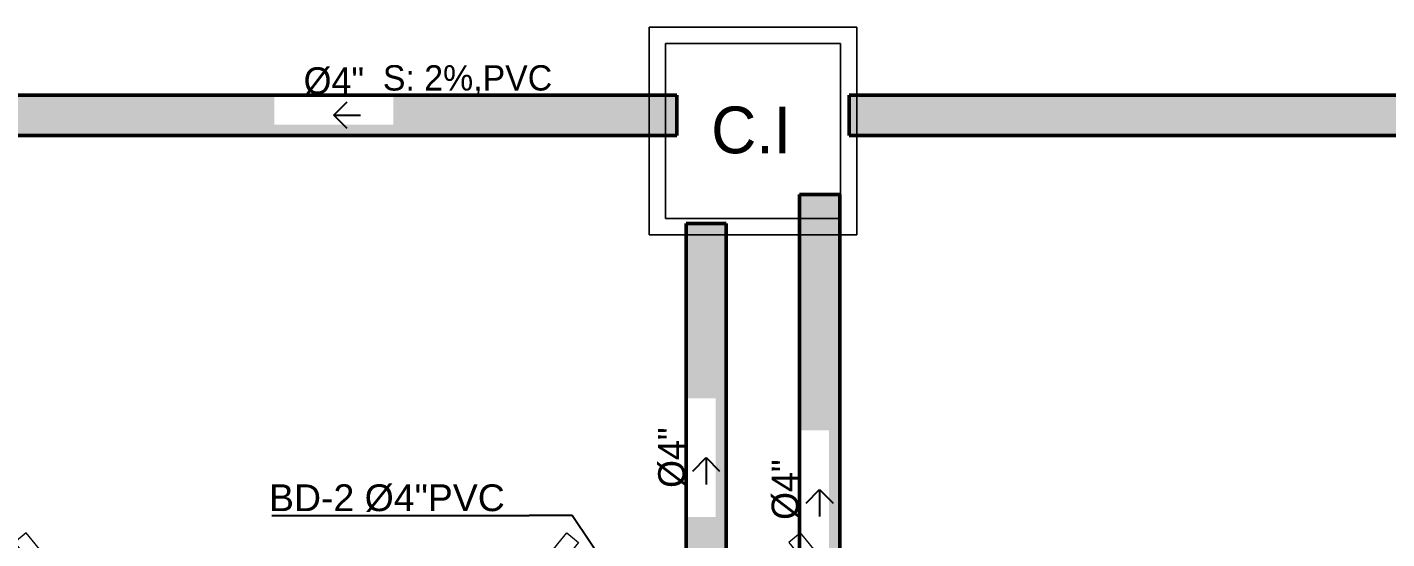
# Model space of a CAD drawing. Header units: metres. Extents: x -232 to 581, y 30 to 789.
# Drawn here: x 104.749 to 108.616, y 401.684 to 403.138 of the extents above; entities that cross this region are included whole.
import ezdxf

# ---------------------------------------------------------------- set-up
doc = ezdxf.new("R2010")
doc.units = ezdxf.units.M
for name, color, linetype, lineweight in [('000000ELEMENTOS', 252, 'Continuous', 18), ('A-DOOR', 35, 'Continuous', 5), ('baños', 140, 'Continuous', 0)]:
    doc.layers.add(name, color=color, linetype=linetype, lineweight=lineweight)
for name, color, linetype in [('A-TEXT', 252, 'Continuous'), ('GEN-TEXTOS INFO', 7, 'Continuous'), ('M-SY-PIPE-STANDARD-Drenaje Ventilacion', 254, 'Continuous')]:
    doc.layers.add(name, color=color, linetype=linetype)
doc.layers.add('M-SY-PIPE-STANDARD-Drenaje Sanitario', color=7, linetype='Continuous', true_color=0x726558)
doc.styles.add('DS-CAST-01', font='GOTHIC.TTF', dxfattribs={"height": 3})
doc.styles.add('Schedule-Header', font='arial.ttf')
doc.styles.add('SIST.-CAST-01', font='GOTHIC.TTF', dxfattribs={"height": 2})
doc.styles.get("Standard").update_dxf_attribs({"font": 'arial.ttf'})

# ---------------------------------------------------------------- blocks, each defined once
blk = doc.blocks.new('20.03.2026 LN 09 PRIMER NIVEL ARQ')
at = {"layer": 'A-DOOR', "color": 1, "extrusion": (0, 0, -1)}
for points in [[(-1.3239, -42.5396), (-0.9439, -42.0745), (-0.9106, -42.1017), (-1.2932, -42.5668)], [(-2.1019, -42.5396), (-2.4819, -42.0745), (-2.5152, -42.1017), (-2.1348, -42.5668)], [(-3.5261, -42.5396), (-3.1461, -42.0745), (-3.1128, -42.1017), (-3.4932, -42.5668)]]:
    blk.add_lwpolyline(points, close=True, dxfattribs=at)
at = {"layer": 'baños', "color": 1, "linetype": 'Continuous'}
for tag, p in [('MODELNUMBER', (-12.0611, -62.0707)), ('MATERIAL', (-12.0611, -62.0709)), ('PRODUCT', (-12.0611, -62.0708)), ('TRADENAME', (-12.0611, -62.0708))]:
    blk.add_attdef(tag, p, '', height=0.0000254, rotation=359.9999, dxfattribs=at)
blk = doc.blocks.new('_Open90')
at = {"color": 0, "linetype": 'ByBlock', "lineweight": -2}
for p, q in [((0, 0), (-1, 0)), ((-0.5, 0.5), (0, 0)), ((0, 0), (-0.5, -0.5))]:
    blk.add_line(p, q, dxfattribs=at)
blk = doc.blocks.new('DR 20.03.26 LN09')
at = {"layer": 'M-SY-PIPE-STANDARD-Drenaje Sanitario', "linetype": 'Continuous', "lineweight": 50}
for points in [[(-14321.5, -2180.86), (-14321.5, -2185.36), (-14244.7, -2185.36), (-14244.7, -2180.86), (-14276.45, -2180.86), (-14276.45, -2184.16), (-14289.76, -2184.16), (-14289.76, -2180.86)], [(-14225.37, -2180.86), (-14225.37, -2185.36), (-13967.32, -2185.36), (-13967.32, -2183.11), (-13967.32, -2180.86), (-14088.8, -2180.86), (-14088.8, -2184.16), (-14102.1, -2184.16), (-14102.1, -2180.86)], [(-14230.94, -2255.8), (-14228.69, -2255.8), (-14226.44, -2255.8), (-14226.44, -2192), (-14230.94, -2192), (-14230.94, -2218.38), (-14227.64, -2218.38), (-14227.64, -2231.68), (-14230.94, -2231.68)], [(-14243.65, -2245.87), (-14241.4, -2245.87), (-14239.15, -2245.87), (-14239.15, -2195.23), (-14243.65, -2195.23), (-14243.65, -2214.8), (-14240.35, -2214.8), (-14240.35, -2228.1), (-14243.65, -2228.1)]]:
    blk.add_hatch(color=251, dxfattribs=at).paths.add_polyline_path(points, flags=0)
at = {"layer": '000000ELEMENTOS', "color": 10, "linetype": 'Continuous', "lineweight": 15}
for p, q in [((-14224.54, -2173.25, 4.26), (-14247.8, -2173.25, 4.26)), ((-14247.8, -2173.25, 4.26), (-14247.8, -2196.51, 4.26)), ((-14224.54, -2196.51, 4.26), (-14224.54, -2173.25, 4.26)), ((-14226.36, -2175.08, 4.26), (-14245.97, -2175.08, 4.26)), ((-14245.97, -2175.08, 4.26), (-14245.97, -2194.68, 4.26)), ((-14226.36, -2194.68, 4.26), (-14226.36, -2175.08, 4.26)), ((-14245.97, -2194.68, 4.26), (-14226.36, -2194.68, 4.26)), ((-14247.8, -2196.51, 4.26), (-14224.54, -2196.51, 4.26))]:
    blk.add_line(p, q, dxfattribs=at)
at = {"layer": '000000ELEMENTOS'}
for p, q in [((-14247.8, -2173.25, 4.26), (-14224.54, -2173.25, 4.26)), ((-14247.8, -2196.51, 4.26), (-14247.8, -2173.25, 4.26)), ((-14224.54, -2173.25, 4.26), (-14224.54, -2196.51, 4.26)), ((-14245.97, -2175.08, 4.26), (-14226.36, -2175.08, 4.26)), ((-14245.97, -2194.68, 4.26), (-14245.97, -2175.08, 4.26)), ((-14226.36, -2175.08, 4.26), (-14226.36, -2194.68, 4.26)), ((-14226.36, -2194.68, 4.26), (-14245.97, -2194.68, 4.26)), ((-14224.54, -2196.51, 4.26), (-14247.8, -2196.51, 4.26))]:
    blk.add_line(p, q, dxfattribs=at)
at = {"layer": 'A-TEXT', "linetype": 'ByBlock', "lineweight": -2}
for p, q in [((-14290.06, -2227.93, -20.2), (-14261.24, -2227.93, -20.2)), ((-14256.39, -2227.93, -20.2), (-14261.24, -2227.93, -20.2)), ((-14243.07, -2247.88, -20.2), (-14256.39, -2227.93, -20.2))]:
    blk.add_line(p, q, dxfattribs=at)
at = {"layer": 'M-SY-PIPE-STANDARD-Drenaje Sanitario', "color": 251, "linetype": 'Continuous', "lineweight": 50}
for points in [[(-14321.5, -2180.86), (-14244.7, -2180.86)], [(-14244.7, -2180.86), (-14244.7, -2185.36)], [(-13967.32, -2180.86), (-14225.37, -2180.86)], [(-14225.37, -2185.36), (-14225.37, -2180.86)], [(-14244.7, -2185.36), (-14321.5, -2185.36)], [(-14225.37, -2185.36), (-13967.32, -2185.36)], [(-14230.94, -2192), (-14230.94, -2255.8)], [(-14230.94, -2192), (-14226.44, -2192)], [(-14226.44, -2255.8), (-14226.44, -2192)], [(-14243.65, -2195.23), (-14243.65, -2245.87)], [(-14243.65, -2195.23), (-14239.15, -2195.23)], [(-14239.15, -2245.87), (-14239.15, -2195.23)]]:
    blk.add_lwpolyline(points, dxfattribs=at)
at = {"layer": 'M-SY-PIPE-STANDARD-Drenaje Sanitario', "color": 251, "linetype": 'Continuous', "lineweight": -3}
for p, xscale, yscale, zscale, rotation in [((-14283.1, -2183.11), 3, 3, 3, 180), ((-14228.69, -2225.03), 3.000000000000001, 3.000000000000001, 3.000000000000001, 90)]:
    blk.add_blockref('_Open90', p, dxfattribs=dict(at, xscale=xscale, yscale=yscale, zscale=zscale, rotation=rotation))
at = {"layer": 'M-SY-PIPE-STANDARD-Drenaje Ventilacion', "color": 254, "linetype": 'Continuous', "lineweight": -3, "xscale": 3.000000000000001, "yscale": 3.000000000000001, "zscale": 3.000000000000001, "rotation": 90}
blk.add_blockref('_Open90', (-14241.4, -2221.45), dxfattribs=at)
at = {"layer": '000000ELEMENTOS', "style": 'SIST.-CAST-01'}
blk.add_text('C.I', height=5.238, dxfattribs=at).set_placement((-14240.84, -2187.37, 4.26))
at = {"layer": 'A-TEXT', "style": 'Schedule-Header'}
blk.add_text('BD-2 Ø4"PVC', height=3, dxfattribs=at).set_placement((-14290.36, -2227.44, -20.2))
at = {"layer": 'GEN-TEXTOS INFO', "style": 'SIST.-CAST-01'}
blk.add_text('S: 2%%%,PVC', height=2.8354, dxfattribs=at).set_placement((-14277.61, -2180.34))
at = {"layer": 'M-SY-PIPE-STANDARD-Drenaje Sanitario', "color": 251, "linetype": 'Continuous', "lineweight": -3, "insert": (-14283.1, -2179.29), "char_height": 3, "attachment_point": 5, "style": 'DS-CAST-01'}
blk.add_mtext('%%C4"', dxfattribs=at)
at = {"layer": 'M-SY-PIPE-STANDARD-Drenaje Sanitario', "color": 251, "linetype": 'Continuous', "lineweight": -3, "insert": (-14232.51, -2225.03), "char_height": 3, "attachment_point": 5, "rotation": 90, "style": 'DS-CAST-01'}
blk.add_mtext('%%C4"', dxfattribs=at)
at = {"layer": 'M-SY-PIPE-STANDARD-Drenaje Ventilacion', "color": 254, "linetype": 'Continuous', "lineweight": -3, "insert": (-14245.22, -2221.45), "char_height": 3, "attachment_point": 5, "rotation": 90, "style": 'DS-CAST-01'}
blk.add_mtext('%%C4"', dxfattribs=at)

msp = doc.modelspace()

# ---------------------------------------------------------------- block references
at = {"color": 1}
msp.add_blockref('20.03.2026 LN 09 PRIMER NIVEL ARQ', (103.8018, 443.7748), dxfattribs=at)
at = {"layer": 'M-SY-PIPE-STANDARD-Drenaje Sanitario', "xscale": 0.02539304808409144, "yscale": 0.02539304808409144, "zscale": 0.02539304808409144}
msp.add_blockref('DR 20.03.26 LN09', (468.3124, 458.3238), dxfattribs=at)

doc.saveas('drawing.dxf')
